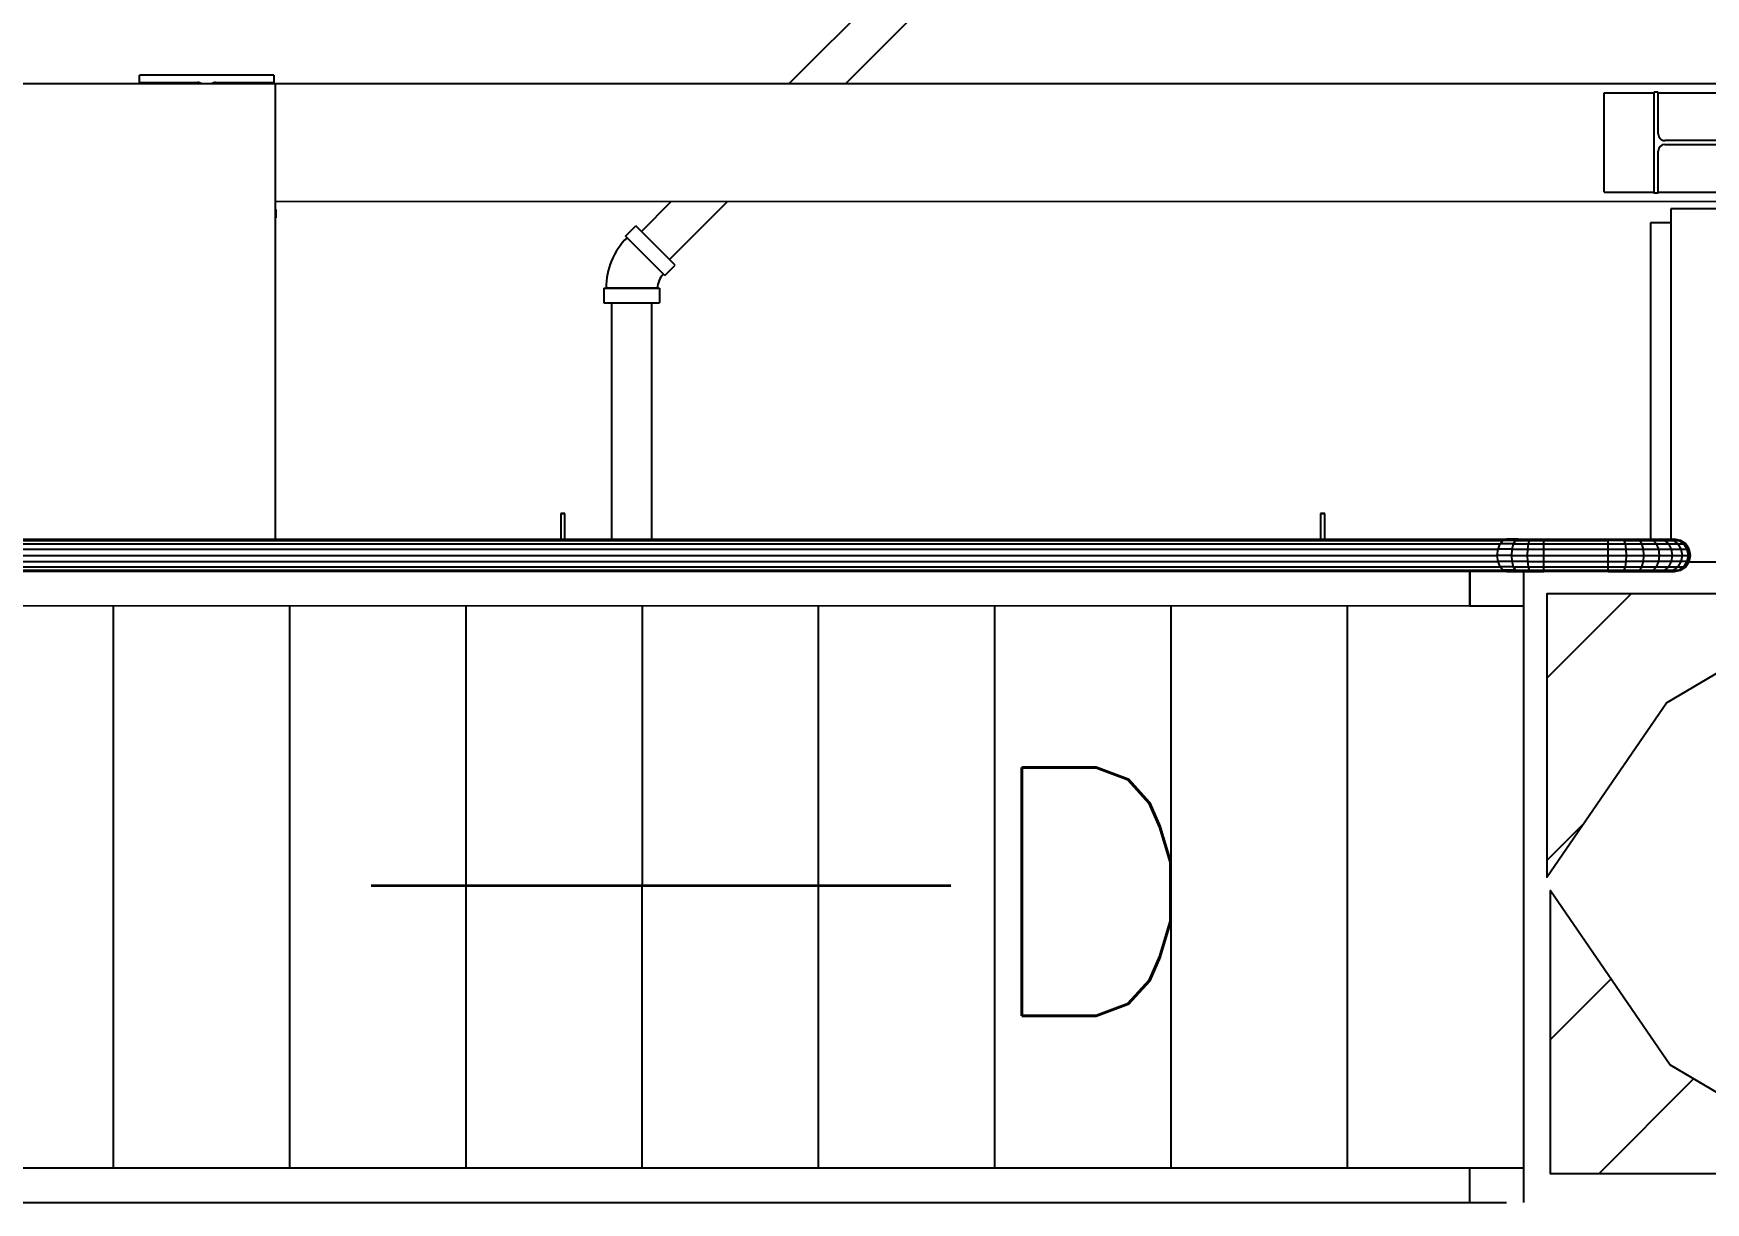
# Model space of a CAD drawing. Header units: metres. Extents: x 0 to 63075, y 0 to 44550.
# Drawn here: x 52025.2 to 52404.7, y 39905 to 40170.3 of the extents above; entities that cross this region are included whole.
import ezdxf
from ezdxf.enums import TextEntityAlignment as Align

# ---------------------------------------------------------------- set-up
doc = ezdxf.new("R2010")
doc.units = ezdxf.units.M
doc.header["$LTSCALE"] = 75
for name, color, linetype in [('GSB', 7, 'Continuous'), ('ML6', 1, 'Continuous'), ('SDM', 7, 'Continuous'), ('SL1', 8, 'Continuous')]:
    doc.layers.add(name, color=color, linetype=linetype)
doc.styles.add('Arial', font='arial.ttf')
doc.styles.add('ROMANS', font='ROMANS.SHX')
doc.styles.add('txt.shx-b', font='txt.shx')
doc.dimstyles.new('75___1-75', dxfattribs={"dimscale": 75, "dimtxt": 2.5, "dimasz": 2, "dimexe": 1.5, "dimexo": 1, "dimgap": 0.5, "dimtad": 1, "dimdec": 0, "dimzin": 12, "dimtxsty": 'ROMANS', "dimcen": 0, "dimclrd": 256, "dimclre": 256, "dimclrt": 3, "dimazin": 3, "dimtfac": 1, "dimtdec": 0, "dimtmove": 0, "dimatfit": 0, "dimfxl": 1, "dimlwd": -1, "dimlwe": -1, "dimarcsym": 0})
doc.dimstyles.new('ANSI_FRACTIONAL_L', dxfattribs={"dimtxt": 0.18, "dimasz": 0.18, "dimexe": 0.18, "dimexo": 0.0625, "dimgap": 0.09, "dimtad": 0, "dimtih": 1, "dimtoh": 1, "dimdec": 4, "dimzin": 0, "dimdsep": 46, "dimtxsty": 'Standard', "dimcen": 0.09, "dimadec": 0, "dimazin": 0, "dimtfac": 1, "dimtdec": 4, "dimtofl": 0, "dimtmove": 0, "dimatfit": 3, "dimfxl": 1, "dimtolj": 1, "dimtzin": 0, "dimarcsym": 0})
pattern_1 = [(44.99813, (326091.56, -18363.04), (-137.8813, 137.89033), [])]

# ---------------------------------------------------------------- blocks, each defined once
blk = doc.blocks.new('A$C6bae614f')
at = {"layer": 'SL1'}
h = blk.add_hatch(dxfattribs=at)
h.set_pattern_fill('_USER', color=256, scale=195, angle=44.9981, style=0, pattern_type=0)
h.set_pattern_definition(pattern_1)
h.paths.add_polyline_path([(363076.8, 41307.6), (363355.7, 41472.3), (362895.8, 41472.3), (362895.8, 41044.3)])
h = blk.add_hatch(dxfattribs=at)
h.set_pattern_fill('_USER', color=256, scale=195, angle=44.9981, style=0, pattern_type=0)
h.set_pattern_definition(pattern_1)
h.paths.add_polyline_path([(363082.2, 40761), (363361.1, 40596.2), (362901.2, 40596.2), (362901.2, 41024.2)])
for p, q in [((361750.9, 42243.7), (362771.8, 43264.5)), ((361836.2, 42243.7), (362814.4, 43221.8)), ((360768.8, 42243.7), (360768.8, 42256.2)), ((360971.8, 42256.2), (360768.8, 42256.2)), ((360971.8, 42256.2), (360971.8, 42243.7)), ((359915.1, 42243.7), (366508.8, 42243.5)), ((360768.8, 42245.2), (360856.7, 42245.2)), ((360853.2, 42243.7), (360851.7, 42245.2)), ((360883.9, 42245.2), (360971.8, 42245.2)), ((360888.9, 42245.2), (360887.4, 42243.7)), ((360973.8, 42243.7), (360973.8, 41555.1)), ((362982.6, 42229.6), (363057.6, 42229.6)), ((362982.6, 42079.6), (362982.6, 42229.6)), ((363057.6, 42230.6), (363057.6, 42078.6)), ((363064.2, 42230.6), (363057.6, 42230.6)), ((363064.2, 42167.5), (363064.2, 42230.6)), ((363064.2, 42229.6), (363203, 42229.6)), ((363193, 42157.5), (363074.2, 42157.5)), ((363074.2, 42151.7), (363193, 42151.7)), ((363064.2, 42078.6), (363064.2, 42141.7)), ((362982.6, 42079.6), (363057.6, 42079.6)), ((363057.6, 42078.6), (363064.2, 42078.6)), ((363064.2, 42079.6), (363203, 42079.6)), ((360973.8, 42065.7), (366503.7, 42065.5)), ((360975.3, 42053.2), (360973.8, 42053.2)), ((360975.3, 42040.7), (360975.3, 42053.2)), ((361527.6, 42020.3), (361572.9, 42065.7)), ((361570.2, 41977.7), (361658.2, 42065.7)), ((363083.1, 42054.6), (363083, 41555)), ((363184.1, 42054.6), (363083.1, 42054.6)), ((360973.8, 42040.7), (360975.3, 42040.7)), ((361503.5, 42013), (361519.2, 42028.7)), ((361578.6, 41969.3), (361519.2, 42028.7)), ((363052.4, 42033.4), (363052.3, 41555)), ((363083.1, 42033.4), (363052.4, 42033.4)), ((361562.9, 41953.6), (361503.5, 42013)), ((361560.7, 41955.8), (361505.7, 42010.8)), ((361562.9, 41953.6), (361578.6, 41969.3)), ((361470.9, 41934.5), (361555, 41934.5)), ((361470.9, 41934.5), (361470.9, 41912.3)), ((361551.8, 41934.5), (361474.1, 41934.5)), ((361555, 41934.5), (361555, 41912.3)), ((361470.9, 41912.3), (361555, 41912.3)), ((361482.8, 41555.1), (361482.8, 41912.3)), ((361543.1, 41555.1), (361543.1, 41912.3)), ((361405.5, 41594.2), (361411.8, 41594.2)), ((361411.8, 41594.2), (361405.5, 41594.2)), ((361405.5, 41594.2), (361405.5, 41555.1)), ((361411.8, 41555.1), (361411.8, 41594.2)), ((362553.9, 41594.2), (362553.9, 41555.1)), ((362560.3, 41594.2), (362553.9, 41594.2)), ((362553.9, 41594.2), (362560.3, 41594.2)), ((362560.3, 41555.1), (362560.3, 41594.2)), ((359964.2, 41548), (362825.1, 41547.9)), ((359968.7, 41553.3), (362829.5, 41553.2)), ((359973.9, 41555.1), (362834.8, 41555)), ((362822.1, 41540), (362825.1, 41547.9)), ((362825.1, 41547.9), (362829.5, 41553.2)), ((362845.6, 41547.9), (362825.1, 41547.9)), ((362829.5, 41553.2), (362834.8, 41555)), ((362848.7, 41553.2), (362829.5, 41553.2)), ((362852.3, 41555), (362834.8, 41555)), ((362843.5, 41540), (362845.6, 41547.9)), ((362845.6, 41547.9), (362848.7, 41553.2)), ((362845.6, 41547.9), (362867.9, 41547.9)), ((362848.7, 41553.2), (362852.3, 41555)), ((362848.7, 41553.2), (362869.5, 41553.2)), ((362852.3, 41555), (362871.3, 41555)), ((362866.9, 41540), (362867.9, 41547.9)), ((362867.9, 41547.9), (362869.5, 41553.2)), ((362867.9, 41547.9), (362891.2, 41547.9)), ((362869.5, 41553.2), (362871.3, 41555)), ((362869.5, 41553.2), (362891.2, 41553.2)), ((362871.3, 41555), (362891.2, 41555)), ((362891.2, 41555), (363031.9, 41555)), ((362891.2, 41553.2), (362891.2, 41555)), ((362891.2, 41547.9), (362891.2, 41553.2)), ((362891.2, 41553.2), (362988.6, 41553.2)), ((362891.2, 41540), (362891.2, 41547.9)), ((362891.2, 41547.9), (363061.7, 41547.9)), ((362988.6, 41553.2), (362988.6, 41555)), ((362988.6, 41547.9), (362988.6, 41553.2)), ((363012.9, 41553.2), (362988.6, 41553.2)), ((362988.6, 41540), (362988.6, 41547.9)), ((363012.9, 41553.2), (363010.8, 41555)), ((363012.9, 41553.2), (363056.7, 41553.2)), ((363014.6, 41547.9), (363012.9, 41553.2)), ((363015.8, 41540), (363014.6, 41547.9)), ((363036, 41553.2), (363031.9, 41555)), ((363031.9, 41555), (363086.1, 41555)), ((363039.4, 41547.9), (363036, 41553.2)), ((363041.7, 41540), (363039.4, 41547.9)), ((363056.7, 41553.2), (363050.9, 41555)), ((363061.7, 41547.9), (363056.7, 41553.2)), ((363056.7, 41553.2), (363087.1, 41553.2)), ((363061.7, 41547.9), (363094.2, 41547.9)), ((363065, 41540), (363061.7, 41547.9)), ((363074, 41553.2), (363066.7, 41555)), ((363080.2, 41547.9), (363074, 41553.2)), ((363087.1, 41553.2), (363078.7, 41555)), ((363084.4, 41540), (363080.2, 41547.9)), ((363095.2, 41553.2), (363086.1, 41555)), ((363086.1, 41555), (363088.6, 41555)), ((363094.2, 41547.9), (363087.1, 41553.2)), ((363087.1, 41553.2), (363095.2, 41553.2)), ((363097.9, 41553.2), (363088.6, 41555)), ((363094.2, 41547.9), (363102.9, 41547.9)), ((363099, 41540), (363094.2, 41547.9)), ((363102.9, 41547.9), (363095.2, 41553.2)), ((363095.2, 41553.2), (363097.9, 41553.2)), ((363105.8, 41547.9), (363097.9, 41553.2)), ((363108, 41540), (363102.9, 41547.9)), ((363102.9, 41547.9), (363105.8, 41547.9)), ((363111.1, 41540), (363105.8, 41547.9)), ((359960.2, 41530.7), (362821, 41530.6)), ((359961.2, 41540.1), (362822.1, 41540)), ((359961.2, 41521.4), (362822.1, 41521.3)), ((362821, 41530.6), (362822.1, 41540)), ((362842.8, 41530.6), (362821, 41530.6)), ((362822.1, 41521.3), (362821, 41530.6)), ((362843.5, 41540), (362822.1, 41540)), ((362843.5, 41521.3), (362822.1, 41521.3)), ((362825.1, 41513.4), (362822.1, 41521.3)), ((362842.8, 41530.6), (362843.5, 41540)), ((362842.8, 41530.6), (362866.5, 41530.6)), ((362843.5, 41521.3), (362842.8, 41530.6)), ((362843.5, 41540), (362866.9, 41540)), ((362866.9, 41521.3), (362843.5, 41521.3)), ((362845.6, 41513.4), (362843.5, 41521.3)), ((362866.5, 41530.6), (362866.9, 41540)), ((362866.9, 41521.3), (362866.5, 41530.6)), ((362866.5, 41530.6), (362891.2, 41530.6)), ((362866.9, 41540), (362891.2, 41540)), ((362867.9, 41513.4), (362866.9, 41521.3)), ((362866.9, 41521.3), (362891.2, 41521.3)), ((362891.2, 41540), (363015.8, 41540)), ((362891.2, 41530.6), (362891.2, 41540)), ((362891.2, 41521.3), (362891.2, 41530.6)), ((362891.2, 41530.6), (363042.5, 41530.6)), ((362891.2, 41521.3), (363015.8, 41521.3)), ((362891.2, 41513.4), (362891.2, 41521.3)), ((362988.6, 41530.6), (362988.6, 41540)), ((362988.6, 41521.3), (362988.6, 41530.6)), ((362988.6, 41513.4), (362988.6, 41521.3)), ((363014.6, 41513.4), (363015.8, 41521.3)), ((363015.8, 41540), (363041.7, 41540)), ((363016.2, 41530.6), (363015.8, 41540)), ((363015.8, 41521.3), (363016.2, 41530.6)), ((363108, 41521.3), (363015.8, 41521.3)), ((363039.4, 41513.4), (363041.7, 41521.3)), ((363041.7, 41540), (363065, 41540)), ((363042.5, 41530.6), (363041.7, 41540)), ((363041.7, 41521.3), (363042.5, 41530.6)), ((363042.5, 41530.6), (363109.8, 41530.6)), ((363061.7, 41513.4), (363065, 41521.3)), ((363066.1, 41530.6), (363065, 41540)), ((363065, 41540), (363099, 41540)), ((363065, 41521.3), (363066.1, 41530.6)), ((363080.2, 41513.4), (363084.4, 41521.3)), ((363085.8, 41530.6), (363084.4, 41540)), ((363084.4, 41521.3), (363085.8, 41530.6)), ((363094.2, 41513.4), (363099, 41521.3)), ((363099, 41540), (363108, 41540)), ((363100.6, 41530.6), (363099, 41540)), ((363099, 41521.3), (363100.6, 41530.6)), ((363102.9, 41513.4), (363108, 41521.3)), ((363105.8, 41513.4), (363111.1, 41521.3)), ((363109.8, 41530.6), (363108, 41540)), ((363108, 41540), (363111.1, 41540)), ((363108, 41521.3), (363109.8, 41530.6)), ((363108, 41521.3), (363111.1, 41521.3)), ((363109.8, 41530.6), (363113, 41530.6)), ((363156.4, 41520.6), (363110.7, 41520.6)), ((363113, 41530.6), (363111.1, 41540)), ((363111.1, 41521.3), (363113, 41530.6)), ((359964.2, 41513.5), (362825.1, 41513.4)), ((359968.7, 41508.2), (362829.5, 41508.1)), ((362834.8, 41506.2), (359973.9, 41506.3)), ((362779.3, 41506.3), (362779.3, 41454.6)), ((362779.3, 41454.6), (362779.3, 41506.3)), ((362845.6, 41513.4), (362825.1, 41513.4)), ((362829.5, 41508.1), (362825.1, 41513.4)), ((362848.7, 41508.1), (362829.5, 41508.1)), ((362834.8, 41506.2), (362829.5, 41508.1)), ((362834.8, 41506.2), (362852.3, 41506.2)), ((362848.7, 41508.1), (362845.6, 41513.4)), ((362845.6, 41513.4), (362867.9, 41513.4)), ((362848.7, 41508.1), (362869.5, 41508.1)), ((362852.3, 41506.2), (362848.7, 41508.1)), ((362852.3, 41506.2), (362871.3, 41506.2)), ((362860.3, 41506.2), (362860.3, 40552.6)), ((362869.5, 41508.1), (362867.9, 41513.4)), ((362867.9, 41513.4), (362891.2, 41513.4)), ((362869.5, 41508.1), (362891.2, 41508.1)), ((362871.3, 41506.2), (362869.5, 41508.1)), ((362871.3, 41506.2), (362891.2, 41506.2)), ((362891.2, 41508.1), (362891.2, 41513.4)), ((362891.2, 41513.4), (363061.7, 41513.4)), ((362891.2, 41506.2), (362891.2, 41508.1)), ((362891.2, 41508.1), (363012.9, 41508.1)), ((362988.6, 41506.2), (362891.2, 41506.2)), ((362988.6, 41508.1), (362988.6, 41513.4)), ((362988.6, 41506.2), (362988.6, 41508.1)), ((362988.6, 41506.2), (363010.8, 41506.2)), ((363010.8, 41506.2), (363012.9, 41508.1)), ((363010.8, 41506.2), (363050.9, 41506.2)), ((363012.9, 41508.1), (363014.6, 41513.4)), ((363012.9, 41508.1), (363036, 41508.1)), ((363031.9, 41506.2), (363036, 41508.1)), ((363036, 41508.1), (363039.4, 41513.4)), ((363036, 41508.1), (363056.7, 41508.1)), ((363050.9, 41506.2), (363056.7, 41508.1)), ((363050.9, 41506.2), (363078.7, 41506.2)), ((363056.7, 41508.1), (363061.7, 41513.4)), ((363056.7, 41508.1), (363095.2, 41508.1)), ((363061.7, 41513.4), (363094.2, 41513.4)), ((363066.7, 41506.2), (363074, 41508.1)), ((363074, 41508.1), (363080.2, 41513.4)), ((363078.7, 41506.2), (363087.1, 41508.1)), ((363078.7, 41506.2), (363086.1, 41506.2)), ((363086.1, 41506.2), (363095.2, 41508.1)), ((363086.1, 41506.2), (363088.6, 41506.2)), ((363087.1, 41508.1), (363094.2, 41513.4)), ((363088.6, 41506.2), (363097.9, 41508.1)), ((363094.2, 41513.4), (363102.9, 41513.4)), ((363095.2, 41508.1), (363102.9, 41513.4)), ((363095.2, 41508.1), (363097.9, 41508.1)), ((363097.9, 41508.1), (363105.8, 41513.4)), ((363102.9, 41513.4), (363105.8, 41513.4)), ((360096.7, 41454.7), (362779.3, 41454.6)), ((360729.4, 41454.7), (360729.4, 40604.7)), ((360995.7, 41454.7), (360995.7, 40604.7)), ((361262.1, 41454.7), (361262.1, 40604.7)), ((361528.5, 41454.7), (361528.4, 40604.7)), ((361794.8, 41454.6), (361794.8, 40604.6)), ((362061.2, 41454.6), (362061.2, 40604.6)), ((362327.6, 41454.6), (362327.5, 40604.6)), ((362593.9, 41454.6), (362593.9, 40604.6)), ((362779.3, 41454.6), (362860.3, 41454.6)), ((362779.3, 40604.6), (360096.6, 40604.7)), ((362779.3, 40552.6), (362779.3, 40604.6)), ((362779.3, 40552.6), (362779.3, 40604.6)), ((362860.3, 40604.6), (362779.3, 40604.6)), ((359973.9, 40552.7), (362834.8, 40552.6))]:
    blk.add_line(p, q, dxfattribs=at)
for points in [[(363076.8, 41307.6), (363355.7, 41472.3), (362895.8, 41472.3), (362895.8, 41044.3)], [(363082.2, 40761), (363361.1, 40596.2), (362901.2, 40596.2), (362901.2, 41024.2)]]:
    blk.add_lwpolyline(points, close=True, dxfattribs=at)
for centre, radius, start, end in [((360856.7, 42235.2), 10, 58.2098, 89.9981), ((360883.9, 42235.2), 10, 89.9981, 121.7864), ((363074.2, 42167.5), 10, 179.9981, 269.9981), ((363074.2, 42141.7), 10, 89.9981, 179.9981), ((361582, 41934.5), 107.8, 134.9981, 179.9981), ((361582, 41934.5), 30.1, 134.9981, 179.9981)]:
    blk.add_arc(centre, radius, start, end, dxfattribs=at)
at = {"layer": 'SL1', "style": 'txt.shx-b'}
blk.add_text('D', height=375, rotation=359.9981, dxfattribs=at).set_placement((362038, 41209.9), align=Align.TOP_LEFT)
at = {"layer": 'SL1'}
blk.add_leader([(361118.9, 41031.9), (361995, 41031.8)], dimstyle='ANSI_FRACTIONAL_L', override={"dimscale": 1, "dimtxt": 3.175, "dimasz": 3.175, "dimgap": 1.5875, "dimtad": 1, "dimtxsty": 'Arial', "dimlwd": 35}, dxfattribs=at)
blk = doc.blocks.new('zw$15D4')
at = {"layer": 'ML6', "xscale": 0.2502808837766805, "yscale": 0.2502808837766805, "zscale": 0.2502808837766805}
blk.add_blockref('A$C6bae614f', (-85544.74, -3177.34), dxfattribs=at)

msp = doc.modelspace()

# ---------------------------------------------------------------- block references
at = {"layer": 'GSB', "xscale": 0.6000000000000068, "yscale": 0.6000000000000068, "zscale": 0.6000000000000068}
msp.add_blockref('zw$15D4', (49200, 35721.63), dxfattribs=at)

# ---------------------------------------------------------------- leaders
at = {"layer": 'SDM'}
msp.add_leader([(51608.33, 37812.06), (59453.13, 42438.72), (62243.43, 42438.72)], dimstyle='75___1-75', override={"dimtad": 0}, dxfattribs=at)

doc.saveas('drawing.dxf')
